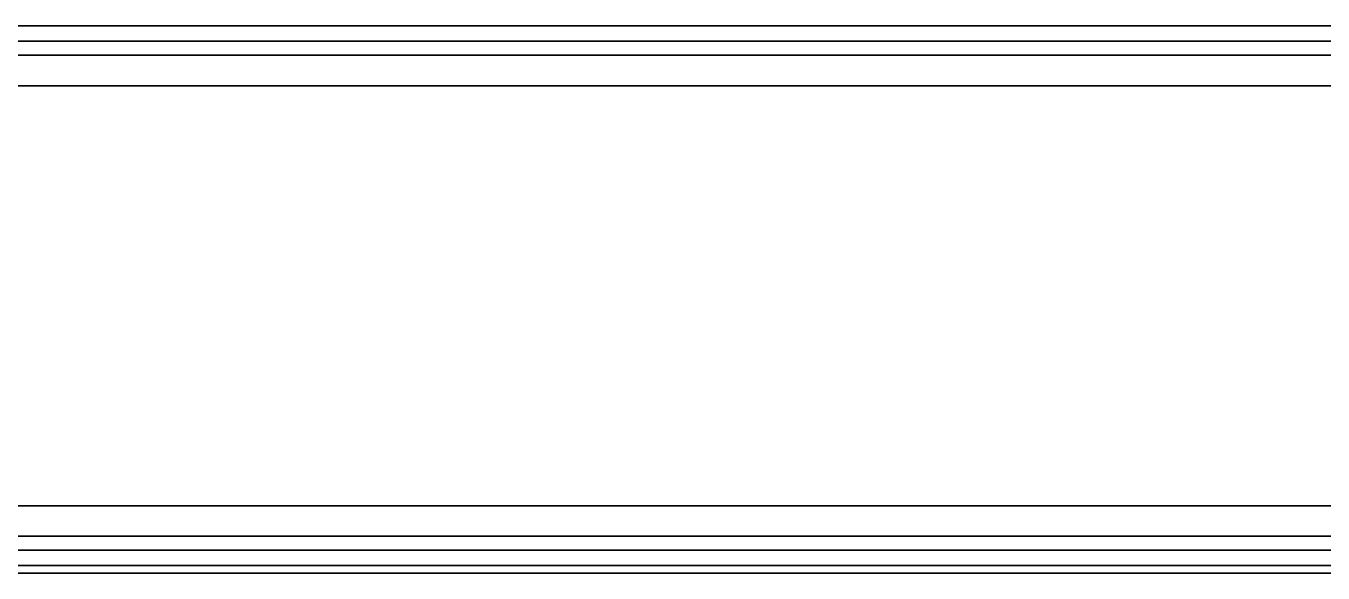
# Model space of a CAD drawing. Header units: millimetres. Extents: x 32496 to 166256, y 3504 to 23939.
# Drawn here: x 42664.6 to 43132.6, y 15003.3 to 15200.6 of the extents above; entities that cross this region are included whole.
import ezdxf

# ---------------------------------------------------------------- set-up
doc = ezdxf.new("R2010")
doc.units = ezdxf.units.MM
doc.layers.get('0').update_dxf_attribs({"lineweight": 35})

msp = doc.modelspace()

# ---------------------------------------------------------------- linework, layer by layer
at = {"linetype": 'Continuous'}
for p, q in [((51717.14, 15200.629), (40048.64, 15200.629)), ((51717.14, 15195.156), (40048.64, 15195.156)), ((51071.64, 15190.039), (40098.64, 15190.039)), ((51071.64, 15179.094), (40098.64, 15179.094)), ((52008.64, 15027.604), (40172.64, 15027.604)), ((52008.64, 15016.658), (40172.64, 15016.658)), ((52008.64, 15011.541), (40172.64, 15011.541)), ((52008.64, 15006.069), (40172.64, 15006.069)), ((52008.64, 15003.349), (40172.64, 15003.349))]:
    msp.add_line(p, q, dxfattribs=at)

doc.saveas('drawing.dxf')
